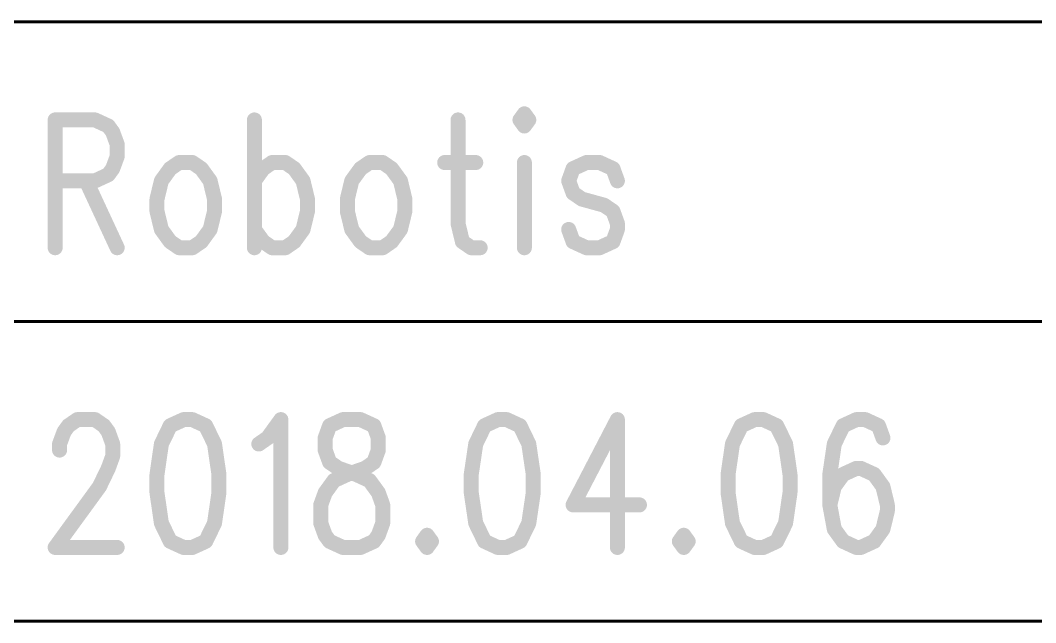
# Model space of a CAD drawing. Extents: x 100 to 128.6, y 94 to 134.1.
# Drawn here: x 103.384 to 106.772, y 93.995 to 96.005 of the extents above; entities that cross this region are included whole.
import ezdxf

# ---------------------------------------------------------------- set-up
doc = ezdxf.new("R2010")
doc.units = 0
doc.layers.get('0').update_dxf_attribs({"linetype": 'CONTINUOUS'})
doc.layers.add('MASK-TOP_PHO', color=10, linetype='CONTINUOUS')
doc.layers.add('SILK-TOP_PHO', color=9, linetype='CONTINUOUS')

# ---------------------------------------------------------------- blocks, each defined once
blk = doc.blocks.new('ROUND_117')
at = {"const_width": 0.02502}
blk.add_lwpolyline([(-0.01251, 0, 1), (0.01251, 0, 1)], format="xyb", close=True, dxfattribs=at)

msp = doc.modelspace()

# ---------------------------------------------------------------- linework, layer by layer
at = {"layer": 'MASK-TOP_PHO'}
for points, const_width in [([(115.750086, 96.000062), (100.000054, 96.000062)], 0.009906), ([(103.49992, 95.672656), (103.49992, 95.24619)], 0.050038), ([(103.49992, 95.672656), (103.633016, 95.672656)], 0.050038), ([(103.633016, 95.672656), (103.677212, 95.652336)], 0.050038), ([(104.164892, 95.672656), (104.164892, 95.24619)], 0.050038), ([(104.844342, 95.672656), (104.844342, 95.32747)], 0.050038), ([(105.06583, 95.692976), (105.051098, 95.672656)], 0.050038), ([(105.051098, 95.672656), (105.06583, 95.652336)], 0.050038), ([(105.080562, 95.672656), (105.06583, 95.692976)], 0.050038), ([(105.06583, 95.652336), (105.080562, 95.672656)], 0.050038), ([(103.677212, 95.652336), (103.691944, 95.632016)], 0.050038), ([(103.691944, 95.632016), (103.70693, 95.591376)], 0.050038), ([(103.70693, 95.591376), (103.70693, 95.550736)], 0.050038), ([(103.70693, 95.550736), (103.691944, 95.510096)], 0.050038), ([(103.691944, 95.510096), (103.677212, 95.489776)], 0.050038), ([(103.883968, 95.510096), (103.854504, 95.469456)], 0.050038), ([(103.913686, 95.530416), (103.883968, 95.510096)], 0.050038), ([(103.957882, 95.530416), (103.913686, 95.530416)], 0.050038), ([(103.9876, 95.510096), (103.957882, 95.530416)], 0.050038), ([(104.017064, 95.469456), (103.9876, 95.510096)], 0.050038), ([(104.164892, 95.469456), (104.194356, 95.510096)], 0.050038), ([(104.194356, 95.510096), (104.22382, 95.530416)], 0.050038), ([(104.22382, 95.530416), (104.26827, 95.530416)], 0.050038), ([(104.26827, 95.530416), (104.297734, 95.510096)], 0.050038), ([(104.297734, 95.510096), (104.327198, 95.469456)], 0.050038), ([(104.519222, 95.510096), (104.489758, 95.469456)], 0.050038), ([(104.54894, 95.530416), (104.519222, 95.510096)], 0.050038), ([(104.593136, 95.530416), (104.54894, 95.530416)], 0.050038), ([(104.6226, 95.510096), (104.593136, 95.530416)], 0.050038), ([(104.652318, 95.469456), (104.6226, 95.510096)], 0.050038), ([(104.799892, 95.530416), (104.903524, 95.530416)], 0.050038), ([(105.06583, 95.530416), (105.06583, 95.24619)], 0.050038), ([(105.22839, 95.510096), (105.213658, 95.469456)], 0.050038), ([(105.27284, 95.530416), (105.22839, 95.510096)], 0.050038), ([(105.317036, 95.530416), (105.27284, 95.530416)], 0.050038), ([(105.361486, 95.510096), (105.317036, 95.530416)], 0.050038), ([(105.376218, 95.469456), (105.361486, 95.510096)], 0.050038), ([(103.633016, 95.469456), (103.49992, 95.469456)], 0.050038), ([(103.603298, 95.469456), (103.70693, 95.24619)], 0.050038), ([(103.677212, 95.489776), (103.633016, 95.469456)], 0.050038), ([(103.854504, 95.469456), (103.839772, 95.408496)], 0.050038), ([(104.031796, 95.408496), (104.017064, 95.469456)], 0.050038), ([(104.327198, 95.469456), (104.34193, 95.408496)], 0.050038), ([(104.489758, 95.469456), (104.475026, 95.408496)], 0.050038), ([(104.66705, 95.408496), (104.652318, 95.469456)], 0.050038), ([(105.213658, 95.469456), (105.22839, 95.428816)], 0.050038), ([(103.839772, 95.408496), (103.839772, 95.367856)], 0.050038), ([(104.031796, 95.367856), (104.031796, 95.408496)], 0.050038), ([(104.34193, 95.408496), (104.34193, 95.367856)], 0.050038), ([(104.475026, 95.408496), (104.475026, 95.367856)], 0.050038), ([(104.66705, 95.367856), (104.66705, 95.408496)], 0.050038), ([(105.22839, 95.428816), (105.257854, 95.408496)], 0.050038), ([(105.257854, 95.408496), (105.331768, 95.388176)], 0.050038), ([(103.839772, 95.367856), (103.854504, 95.30715)], 0.050038), ([(104.017064, 95.30715), (104.031796, 95.367856)], 0.050038), ([(104.34193, 95.367856), (104.327198, 95.30715)], 0.050038), ([(104.475026, 95.367856), (104.489758, 95.30715)], 0.050038), ([(104.652318, 95.30715), (104.66705, 95.367856)], 0.050038), ([(105.331768, 95.388176), (105.361486, 95.367856)], 0.050038), ([(105.361486, 95.367856), (105.376218, 95.32747)], 0.050038), ([(103.854504, 95.30715), (103.883968, 95.26651)], 0.050038), ([(103.9876, 95.26651), (104.017064, 95.30715)], 0.050038), ([(104.194356, 95.26651), (104.164892, 95.30715)], 0.050038), ([(104.327198, 95.30715), (104.297734, 95.26651)], 0.050038), ([(104.489758, 95.30715), (104.519222, 95.26651)], 0.050038), ([(104.6226, 95.26651), (104.652318, 95.30715)], 0.050038), ([(104.844342, 95.32747), (104.859074, 95.26651)], 0.050038), ([(105.22839, 95.26651), (105.213658, 95.30715)], 0.050038), ([(105.376218, 95.30715), (105.361486, 95.26651)], 0.050038), ([(105.376218, 95.32747), (105.376218, 95.30715)], 0.050038), ([(103.883968, 95.26651), (103.913686, 95.24619)], 0.050038), ([(103.957882, 95.24619), (103.9876, 95.26651)], 0.050038), ([(104.22382, 95.24619), (104.194356, 95.26651)], 0.050038), ([(104.297734, 95.26651), (104.26827, 95.24619)], 0.050038), ([(104.519222, 95.26651), (104.54894, 95.24619)], 0.050038), ([(104.593136, 95.24619), (104.6226, 95.26651)], 0.050038), ([(104.859074, 95.26651), (104.888538, 95.24619)], 0.050038), ([(105.27284, 95.24619), (105.22839, 95.26651)], 0.050038), ([(105.361486, 95.26651), (105.317036, 95.24619)], 0.050038), ([(103.913686, 95.24619), (103.957882, 95.24619)], 0.050038), ([(104.26827, 95.24619), (104.22382, 95.24619)], 0.050038), ([(104.54894, 95.24619), (104.593136, 95.24619)], 0.050038), ([(104.888538, 95.24619), (104.918256, 95.24619)], 0.050038), ([(105.317036, 95.24619), (105.27284, 95.24619)], 0.050038), ([(115.750086, 95.000064), (100.000054, 95.000064)], 0.009906), ([(103.529638, 94.632018), (103.54437, 94.652338)], 0.050038), ([(103.54437, 94.652338), (103.573834, 94.672658)], 0.050038), ([(103.573834, 94.672658), (103.633016, 94.672658)], 0.050038), ([(103.633016, 94.672658), (103.66248, 94.652338)], 0.050038), ([(103.66248, 94.652338), (103.677212, 94.632018)], 0.050038), ([(103.883968, 94.652338), (103.854504, 94.591378)], 0.050038), ([(103.928418, 94.672658), (103.883968, 94.652338)], 0.050038), ([(103.957882, 94.672658), (103.928418, 94.672658)], 0.050038), ([(104.002332, 94.652338), (103.957882, 94.672658)], 0.050038), ([(104.031796, 94.591378), (104.002332, 94.652338)], 0.050038), ([(104.209088, 94.611698), (104.253284, 94.672658)], 0.050038), ([(104.253284, 94.672658), (104.253284, 94.246192)], 0.050038), ([(104.415844, 94.652338), (104.401112, 94.611698)], 0.050038), ([(104.460294, 94.672658), (104.415844, 94.652338)], 0.050038), ([(104.519222, 94.672658), (104.460294, 94.672658)], 0.050038), ([(104.563672, 94.652338), (104.519222, 94.672658)], 0.050038), ([(104.578404, 94.611698), (104.563672, 94.652338)], 0.050038), ([(104.932988, 94.652338), (104.903524, 94.591378)], 0.050038), ([(104.977184, 94.672658), (104.932988, 94.652338)], 0.050038), ([(105.006902, 94.672658), (104.977184, 94.672658)], 0.050038), ([(105.051098, 94.652338), (105.006902, 94.672658)], 0.050038), ([(105.080562, 94.591378), (105.051098, 94.652338)], 0.050038), ([(105.376218, 94.672658), (105.22839, 94.388178)], 0.050038), ([(105.376218, 94.672658), (105.376218, 94.246192)], 0.050038), ([(105.78973, 94.652338), (105.760266, 94.591378)], 0.050038), ([(105.83418, 94.672658), (105.78973, 94.652338)], 0.050038), ([(105.863644, 94.672658), (105.83418, 94.672658)], 0.050038), ([(105.90784, 94.652338), (105.863644, 94.672658)], 0.050038), ([(105.937558, 94.591378), (105.90784, 94.652338)], 0.050038), ([(106.129582, 94.652338), (106.100118, 94.591378)], 0.050038), ([(106.173778, 94.672658), (106.129582, 94.652338)], 0.050038), ([(106.203496, 94.672658), (106.173778, 94.672658)], 0.050038), ([(106.247692, 94.652338), (106.203496, 94.672658)], 0.050038), ([(106.262424, 94.611698), (106.247692, 94.652338)], 0.050038), ([(103.514652, 94.591378), (103.529638, 94.632018)], 0.050038), ([(103.677212, 94.632018), (103.691944, 94.591378)], 0.050038), ([(103.514652, 94.571058), (103.514652, 94.591378)], 0.050038), ([(103.691944, 94.591378), (103.691944, 94.550738)], 0.050038), ([(103.854504, 94.591378), (103.839772, 94.489778)], 0.050038), ([(104.046528, 94.489778), (104.031796, 94.591378)], 0.050038), ([(104.179624, 94.591378), (104.209088, 94.611698)], 0.050038), ([(104.401112, 94.611698), (104.401112, 94.571058)], 0.050038), ([(104.578404, 94.571058), (104.578404, 94.611698)], 0.050038), ([(104.903524, 94.591378), (104.888538, 94.489778)], 0.050038), ([(105.095548, 94.489778), (105.080562, 94.591378)], 0.050038), ([(105.760266, 94.591378), (105.745534, 94.489778)], 0.050038), ([(105.95229, 94.489778), (105.937558, 94.591378)], 0.050038), ([(106.100118, 94.591378), (106.085132, 94.489778)], 0.050038), ([(103.691944, 94.550738), (103.677212, 94.510098)], 0.050038), ([(104.401112, 94.571058), (104.415844, 94.530418)], 0.050038), ([(104.563672, 94.530418), (104.578404, 94.571058)], 0.050038), ([(104.415844, 94.530418), (104.445562, 94.510098)], 0.050038), ([(104.534208, 94.510098), (104.563672, 94.530418)], 0.050038), ([(103.677212, 94.510098), (103.647748, 94.449138)], 0.050038), ([(103.839772, 94.489778), (103.839772, 94.428818)], 0.050038), ([(104.046528, 94.428818), (104.046528, 94.489778)], 0.050038), ([(104.430576, 94.469458), (104.475026, 94.489778)], 0.050038), ([(104.445562, 94.510098), (104.50449, 94.489778)], 0.050038), ([(104.475026, 94.489778), (104.534208, 94.510098)], 0.050038), ([(104.50449, 94.489778), (104.54894, 94.469458)], 0.050038), ([(104.888538, 94.489778), (104.888538, 94.428818)], 0.050038), ([(105.095548, 94.428818), (105.095548, 94.489778)], 0.050038), ([(105.745534, 94.489778), (105.745534, 94.428818)], 0.050038), ([(105.95229, 94.428818), (105.95229, 94.489778)], 0.050038), ([(106.085132, 94.489778), (106.085132, 94.388178)], 0.050038), ([(106.129582, 94.489778), (106.100118, 94.449138)], 0.050038), ([(106.173778, 94.510098), (106.129582, 94.489778)], 0.050038), ([(106.18851, 94.510098), (106.173778, 94.510098)], 0.050038), ([(106.23296, 94.489778), (106.18851, 94.510098)], 0.050038), ([(106.262424, 94.449138), (106.23296, 94.489778)], 0.050038), ([(103.647748, 94.449138), (103.49992, 94.246192)], 0.050038), ([(104.401112, 94.428818), (104.430576, 94.469458)], 0.050038), ([(104.54894, 94.469458), (104.578404, 94.428818)], 0.050038), ([(106.100118, 94.449138), (106.085132, 94.388178)], 0.050038), ([(106.277156, 94.388178), (106.262424, 94.449138)], 0.050038), ([(103.839772, 94.428818), (103.854504, 94.327218)], 0.050038), ([(104.031796, 94.327218), (104.046528, 94.428818)], 0.050038), ([(104.38638, 94.388178), (104.401112, 94.428818)], 0.050038), ([(104.578404, 94.428818), (104.593136, 94.388178)], 0.050038), ([(104.888538, 94.428818), (104.903524, 94.327218)], 0.050038), ([(105.080562, 94.327218), (105.095548, 94.428818)], 0.050038), ([(105.745534, 94.428818), (105.760266, 94.327218)], 0.050038), ([(105.937558, 94.327218), (105.95229, 94.428818)], 0.050038), ([(104.38638, 94.327218), (104.38638, 94.388178)], 0.050038), ([(104.593136, 94.388178), (104.593136, 94.327218)], 0.050038), ([(105.22839, 94.388178), (105.449878, 94.388178)], 0.050038), ([(106.085132, 94.388178), (106.100118, 94.307152)], 0.050038), ([(106.277156, 94.367858), (106.277156, 94.388178)], 0.050038), ([(106.262424, 94.307152), (106.277156, 94.367858)], 0.050038), ([(103.854504, 94.327218), (103.883968, 94.266512)], 0.050038), ([(104.002332, 94.266512), (104.031796, 94.327218)], 0.050038), ([(104.401112, 94.286832), (104.38638, 94.327218)], 0.050038), ([(104.593136, 94.327218), (104.578404, 94.286832)], 0.050038), ([(104.903524, 94.327218), (104.932988, 94.266512)], 0.050038), ([(105.051098, 94.266512), (105.080562, 94.327218)], 0.050038), ([(105.760266, 94.327218), (105.78973, 94.266512)], 0.050038), ([(105.90784, 94.266512), (105.937558, 94.327218)], 0.050038), ([(104.415844, 94.266512), (104.401112, 94.286832)], 0.050038), ([(104.578404, 94.286832), (104.563672, 94.266512)], 0.050038), ([(104.740964, 94.286832), (104.726232, 94.266512)], 0.050038), ([(104.755696, 94.266512), (104.740964, 94.286832)], 0.050038), ([(105.597706, 94.286832), (105.582974, 94.266512)], 0.050038), ([(105.612438, 94.266512), (105.597706, 94.286832)], 0.050038), ([(106.100118, 94.307152), (106.129582, 94.266512)], 0.050038), ([(106.23296, 94.266512), (106.262424, 94.307152)], 0.050038), ([(103.49992, 94.246192), (103.70693, 94.246192)], 0.050038), ([(103.883968, 94.266512), (103.928418, 94.246192)], 0.050038), ([(103.928418, 94.246192), (103.957882, 94.246192)], 0.050038), ([(103.957882, 94.246192), (104.002332, 94.266512)], 0.050038), ([(104.460294, 94.246192), (104.415844, 94.266512)], 0.050038), ([(104.519222, 94.246192), (104.460294, 94.246192)], 0.050038), ([(104.563672, 94.266512), (104.519222, 94.246192)], 0.050038), ([(104.726232, 94.266512), (104.740964, 94.246192)], 0.050038), ([(104.740964, 94.246192), (104.755696, 94.266512)], 0.050038), ([(104.932988, 94.266512), (104.977184, 94.246192)], 0.050038), ([(104.977184, 94.246192), (105.006902, 94.246192)], 0.050038), ([(105.006902, 94.246192), (105.051098, 94.266512)], 0.050038), ([(105.582974, 94.266512), (105.597706, 94.246192)], 0.050038), ([(105.597706, 94.246192), (105.612438, 94.266512)], 0.050038), ([(105.78973, 94.266512), (105.83418, 94.246192)], 0.050038), ([(105.83418, 94.246192), (105.863644, 94.246192)], 0.050038), ([(105.863644, 94.246192), (105.90784, 94.266512)], 0.050038), ([(106.129582, 94.266512), (106.173778, 94.246192)], 0.050038), ([(106.173778, 94.246192), (106.18851, 94.246192)], 0.050038), ([(106.18851, 94.246192), (106.23296, 94.266512)], 0.050038), ([(100.24999, 94.000066), (121.249948, 94.000066)], 0.009906)]:
    msp.add_lwpolyline(points, dxfattribs=dict(at, const_width=const_width))
at = {"layer": 'SILK-TOP_PHO'}
for points, const_width in [([(115.750086, 96.000062), (100.000054, 96.000062)], 0.009906), ([(103.49992, 95.672656), (103.49992, 95.24619)], 0.050038), ([(103.49992, 95.672656), (103.633016, 95.672656)], 0.050038), ([(103.633016, 95.672656), (103.677212, 95.652336)], 0.050038), ([(104.164892, 95.672656), (104.164892, 95.24619)], 0.050038), ([(104.844342, 95.672656), (104.844342, 95.32747)], 0.050038), ([(105.06583, 95.692976), (105.051098, 95.672656)], 0.050038), ([(105.051098, 95.672656), (105.06583, 95.652336)], 0.050038), ([(105.080562, 95.672656), (105.06583, 95.692976)], 0.050038), ([(105.06583, 95.652336), (105.080562, 95.672656)], 0.050038), ([(103.677212, 95.652336), (103.691944, 95.632016)], 0.050038), ([(103.691944, 95.632016), (103.70693, 95.591376)], 0.050038), ([(103.70693, 95.591376), (103.70693, 95.550736)], 0.050038), ([(103.70693, 95.550736), (103.691944, 95.510096)], 0.050038), ([(103.691944, 95.510096), (103.677212, 95.489776)], 0.050038), ([(103.883968, 95.510096), (103.854504, 95.469456)], 0.050038), ([(103.913686, 95.530416), (103.883968, 95.510096)], 0.050038), ([(103.957882, 95.530416), (103.913686, 95.530416)], 0.050038), ([(103.9876, 95.510096), (103.957882, 95.530416)], 0.050038), ([(104.017064, 95.469456), (103.9876, 95.510096)], 0.050038), ([(104.164892, 95.469456), (104.194356, 95.510096)], 0.050038), ([(104.194356, 95.510096), (104.22382, 95.530416)], 0.050038), ([(104.22382, 95.530416), (104.26827, 95.530416)], 0.050038), ([(104.26827, 95.530416), (104.297734, 95.510096)], 0.050038), ([(104.297734, 95.510096), (104.327198, 95.469456)], 0.050038), ([(104.519222, 95.510096), (104.489758, 95.469456)], 0.050038), ([(104.54894, 95.530416), (104.519222, 95.510096)], 0.050038), ([(104.593136, 95.530416), (104.54894, 95.530416)], 0.050038), ([(104.6226, 95.510096), (104.593136, 95.530416)], 0.050038), ([(104.652318, 95.469456), (104.6226, 95.510096)], 0.050038), ([(104.799892, 95.530416), (104.903524, 95.530416)], 0.050038), ([(105.06583, 95.530416), (105.06583, 95.24619)], 0.050038), ([(105.22839, 95.510096), (105.213658, 95.469456)], 0.050038), ([(105.27284, 95.530416), (105.22839, 95.510096)], 0.050038), ([(105.317036, 95.530416), (105.27284, 95.530416)], 0.050038), ([(105.361486, 95.510096), (105.317036, 95.530416)], 0.050038), ([(105.376218, 95.469456), (105.361486, 95.510096)], 0.050038), ([(103.633016, 95.469456), (103.49992, 95.469456)], 0.050038), ([(103.603298, 95.469456), (103.70693, 95.24619)], 0.050038), ([(103.677212, 95.489776), (103.633016, 95.469456)], 0.050038), ([(103.854504, 95.469456), (103.839772, 95.408496)], 0.050038), ([(104.031796, 95.408496), (104.017064, 95.469456)], 0.050038), ([(104.327198, 95.469456), (104.34193, 95.408496)], 0.050038), ([(104.489758, 95.469456), (104.475026, 95.408496)], 0.050038), ([(104.66705, 95.408496), (104.652318, 95.469456)], 0.050038), ([(105.213658, 95.469456), (105.22839, 95.428816)], 0.050038), ([(103.839772, 95.408496), (103.839772, 95.367856)], 0.050038), ([(104.031796, 95.367856), (104.031796, 95.408496)], 0.050038), ([(104.34193, 95.408496), (104.34193, 95.367856)], 0.050038), ([(104.475026, 95.408496), (104.475026, 95.367856)], 0.050038), ([(104.66705, 95.367856), (104.66705, 95.408496)], 0.050038), ([(105.22839, 95.428816), (105.257854, 95.408496)], 0.050038), ([(105.257854, 95.408496), (105.331768, 95.388176)], 0.050038), ([(103.839772, 95.367856), (103.854504, 95.30715)], 0.050038), ([(104.017064, 95.30715), (104.031796, 95.367856)], 0.050038), ([(104.34193, 95.367856), (104.327198, 95.30715)], 0.050038), ([(104.475026, 95.367856), (104.489758, 95.30715)], 0.050038), ([(104.652318, 95.30715), (104.66705, 95.367856)], 0.050038), ([(105.331768, 95.388176), (105.361486, 95.367856)], 0.050038), ([(105.361486, 95.367856), (105.376218, 95.32747)], 0.050038), ([(103.854504, 95.30715), (103.883968, 95.26651)], 0.050038), ([(103.9876, 95.26651), (104.017064, 95.30715)], 0.050038), ([(104.194356, 95.26651), (104.164892, 95.30715)], 0.050038), ([(104.327198, 95.30715), (104.297734, 95.26651)], 0.050038), ([(104.489758, 95.30715), (104.519222, 95.26651)], 0.050038), ([(104.6226, 95.26651), (104.652318, 95.30715)], 0.050038), ([(104.844342, 95.32747), (104.859074, 95.26651)], 0.050038), ([(105.22839, 95.26651), (105.213658, 95.30715)], 0.050038), ([(105.376218, 95.30715), (105.361486, 95.26651)], 0.050038), ([(105.376218, 95.32747), (105.376218, 95.30715)], 0.050038), ([(103.883968, 95.26651), (103.913686, 95.24619)], 0.050038), ([(103.957882, 95.24619), (103.9876, 95.26651)], 0.050038), ([(104.22382, 95.24619), (104.194356, 95.26651)], 0.050038), ([(104.297734, 95.26651), (104.26827, 95.24619)], 0.050038), ([(104.519222, 95.26651), (104.54894, 95.24619)], 0.050038), ([(104.593136, 95.24619), (104.6226, 95.26651)], 0.050038), ([(104.859074, 95.26651), (104.888538, 95.24619)], 0.050038), ([(105.27284, 95.24619), (105.22839, 95.26651)], 0.050038), ([(105.361486, 95.26651), (105.317036, 95.24619)], 0.050038), ([(103.913686, 95.24619), (103.957882, 95.24619)], 0.050038), ([(104.26827, 95.24619), (104.22382, 95.24619)], 0.050038), ([(104.54894, 95.24619), (104.593136, 95.24619)], 0.050038), ([(104.888538, 95.24619), (104.918256, 95.24619)], 0.050038), ([(105.317036, 95.24619), (105.27284, 95.24619)], 0.050038), ([(115.750086, 95.000064), (100.000054, 95.000064)], 0.009906), ([(103.529638, 94.632018), (103.54437, 94.652338)], 0.050038), ([(103.54437, 94.652338), (103.573834, 94.672658)], 0.050038), ([(103.573834, 94.672658), (103.633016, 94.672658)], 0.050038), ([(103.633016, 94.672658), (103.66248, 94.652338)], 0.050038), ([(103.66248, 94.652338), (103.677212, 94.632018)], 0.050038), ([(103.883968, 94.652338), (103.854504, 94.591378)], 0.050038), ([(103.928418, 94.672658), (103.883968, 94.652338)], 0.050038), ([(103.957882, 94.672658), (103.928418, 94.672658)], 0.050038), ([(104.002332, 94.652338), (103.957882, 94.672658)], 0.050038), ([(104.031796, 94.591378), (104.002332, 94.652338)], 0.050038), ([(104.209088, 94.611698), (104.253284, 94.672658)], 0.050038), ([(104.253284, 94.672658), (104.253284, 94.246192)], 0.050038), ([(104.415844, 94.652338), (104.401112, 94.611698)], 0.050038), ([(104.460294, 94.672658), (104.415844, 94.652338)], 0.050038), ([(104.519222, 94.672658), (104.460294, 94.672658)], 0.050038), ([(104.563672, 94.652338), (104.519222, 94.672658)], 0.050038), ([(104.578404, 94.611698), (104.563672, 94.652338)], 0.050038), ([(104.932988, 94.652338), (104.903524, 94.591378)], 0.050038), ([(104.977184, 94.672658), (104.932988, 94.652338)], 0.050038), ([(105.006902, 94.672658), (104.977184, 94.672658)], 0.050038), ([(105.051098, 94.652338), (105.006902, 94.672658)], 0.050038), ([(105.080562, 94.591378), (105.051098, 94.652338)], 0.050038), ([(105.376218, 94.672658), (105.22839, 94.388178)], 0.050038), ([(105.376218, 94.672658), (105.376218, 94.246192)], 0.050038), ([(105.78973, 94.652338), (105.760266, 94.591378)], 0.050038), ([(105.83418, 94.672658), (105.78973, 94.652338)], 0.050038), ([(105.863644, 94.672658), (105.83418, 94.672658)], 0.050038), ([(105.90784, 94.652338), (105.863644, 94.672658)], 0.050038), ([(105.937558, 94.591378), (105.90784, 94.652338)], 0.050038), ([(106.129582, 94.652338), (106.100118, 94.591378)], 0.050038), ([(106.173778, 94.672658), (106.129582, 94.652338)], 0.050038), ([(106.203496, 94.672658), (106.173778, 94.672658)], 0.050038), ([(106.247692, 94.652338), (106.203496, 94.672658)], 0.050038), ([(106.262424, 94.611698), (106.247692, 94.652338)], 0.050038), ([(103.514652, 94.591378), (103.529638, 94.632018)], 0.050038), ([(103.677212, 94.632018), (103.691944, 94.591378)], 0.050038), ([(103.514652, 94.571058), (103.514652, 94.591378)], 0.050038), ([(103.691944, 94.591378), (103.691944, 94.550738)], 0.050038), ([(103.854504, 94.591378), (103.839772, 94.489778)], 0.050038), ([(104.046528, 94.489778), (104.031796, 94.591378)], 0.050038), ([(104.179624, 94.591378), (104.209088, 94.611698)], 0.050038), ([(104.401112, 94.611698), (104.401112, 94.571058)], 0.050038), ([(104.578404, 94.571058), (104.578404, 94.611698)], 0.050038), ([(104.903524, 94.591378), (104.888538, 94.489778)], 0.050038), ([(105.095548, 94.489778), (105.080562, 94.591378)], 0.050038), ([(105.760266, 94.591378), (105.745534, 94.489778)], 0.050038), ([(105.95229, 94.489778), (105.937558, 94.591378)], 0.050038), ([(106.100118, 94.591378), (106.085132, 94.489778)], 0.050038), ([(103.691944, 94.550738), (103.677212, 94.510098)], 0.050038), ([(104.401112, 94.571058), (104.415844, 94.530418)], 0.050038), ([(104.563672, 94.530418), (104.578404, 94.571058)], 0.050038), ([(104.415844, 94.530418), (104.445562, 94.510098)], 0.050038), ([(104.534208, 94.510098), (104.563672, 94.530418)], 0.050038), ([(103.677212, 94.510098), (103.647748, 94.449138)], 0.050038), ([(103.839772, 94.489778), (103.839772, 94.428818)], 0.050038), ([(104.046528, 94.428818), (104.046528, 94.489778)], 0.050038), ([(104.430576, 94.469458), (104.475026, 94.489778)], 0.050038), ([(104.445562, 94.510098), (104.50449, 94.489778)], 0.050038), ([(104.475026, 94.489778), (104.534208, 94.510098)], 0.050038), ([(104.50449, 94.489778), (104.54894, 94.469458)], 0.050038), ([(104.888538, 94.489778), (104.888538, 94.428818)], 0.050038), ([(105.095548, 94.428818), (105.095548, 94.489778)], 0.050038), ([(105.745534, 94.489778), (105.745534, 94.428818)], 0.050038), ([(105.95229, 94.428818), (105.95229, 94.489778)], 0.050038), ([(106.085132, 94.489778), (106.085132, 94.388178)], 0.050038), ([(106.129582, 94.489778), (106.100118, 94.449138)], 0.050038), ([(106.173778, 94.510098), (106.129582, 94.489778)], 0.050038), ([(106.18851, 94.510098), (106.173778, 94.510098)], 0.050038), ([(106.23296, 94.489778), (106.18851, 94.510098)], 0.050038), ([(106.262424, 94.449138), (106.23296, 94.489778)], 0.050038), ([(103.647748, 94.449138), (103.49992, 94.246192)], 0.050038), ([(104.401112, 94.428818), (104.430576, 94.469458)], 0.050038), ([(104.54894, 94.469458), (104.578404, 94.428818)], 0.050038), ([(106.100118, 94.449138), (106.085132, 94.388178)], 0.050038), ([(106.277156, 94.388178), (106.262424, 94.449138)], 0.050038), ([(103.839772, 94.428818), (103.854504, 94.327218)], 0.050038), ([(104.031796, 94.327218), (104.046528, 94.428818)], 0.050038), ([(104.38638, 94.388178), (104.401112, 94.428818)], 0.050038), ([(104.578404, 94.428818), (104.593136, 94.388178)], 0.050038), ([(104.888538, 94.428818), (104.903524, 94.327218)], 0.050038), ([(105.080562, 94.327218), (105.095548, 94.428818)], 0.050038), ([(105.745534, 94.428818), (105.760266, 94.327218)], 0.050038), ([(105.937558, 94.327218), (105.95229, 94.428818)], 0.050038), ([(104.38638, 94.327218), (104.38638, 94.388178)], 0.050038), ([(104.593136, 94.388178), (104.593136, 94.327218)], 0.050038), ([(105.22839, 94.388178), (105.449878, 94.388178)], 0.050038), ([(106.085132, 94.388178), (106.100118, 94.307152)], 0.050038), ([(106.277156, 94.367858), (106.277156, 94.388178)], 0.050038), ([(106.262424, 94.307152), (106.277156, 94.367858)], 0.050038), ([(103.854504, 94.327218), (103.883968, 94.266512)], 0.050038), ([(104.002332, 94.266512), (104.031796, 94.327218)], 0.050038), ([(104.401112, 94.286832), (104.38638, 94.327218)], 0.050038), ([(104.593136, 94.327218), (104.578404, 94.286832)], 0.050038), ([(104.903524, 94.327218), (104.932988, 94.266512)], 0.050038), ([(105.051098, 94.266512), (105.080562, 94.327218)], 0.050038), ([(105.760266, 94.327218), (105.78973, 94.266512)], 0.050038), ([(105.90784, 94.266512), (105.937558, 94.327218)], 0.050038), ([(104.415844, 94.266512), (104.401112, 94.286832)], 0.050038), ([(104.578404, 94.286832), (104.563672, 94.266512)], 0.050038), ([(104.740964, 94.286832), (104.726232, 94.266512)], 0.050038), ([(104.755696, 94.266512), (104.740964, 94.286832)], 0.050038), ([(105.597706, 94.286832), (105.582974, 94.266512)], 0.050038), ([(105.612438, 94.266512), (105.597706, 94.286832)], 0.050038), ([(106.100118, 94.307152), (106.129582, 94.266512)], 0.050038), ([(106.23296, 94.266512), (106.262424, 94.307152)], 0.050038), ([(103.49992, 94.246192), (103.70693, 94.246192)], 0.050038), ([(103.883968, 94.266512), (103.928418, 94.246192)], 0.050038), ([(103.928418, 94.246192), (103.957882, 94.246192)], 0.050038), ([(103.957882, 94.246192), (104.002332, 94.266512)], 0.050038), ([(104.460294, 94.246192), (104.415844, 94.266512)], 0.050038), ([(104.519222, 94.246192), (104.460294, 94.246192)], 0.050038), ([(104.563672, 94.266512), (104.519222, 94.246192)], 0.050038), ([(104.726232, 94.266512), (104.740964, 94.246192)], 0.050038), ([(104.740964, 94.246192), (104.755696, 94.266512)], 0.050038), ([(104.932988, 94.266512), (104.977184, 94.246192)], 0.050038), ([(104.977184, 94.246192), (105.006902, 94.246192)], 0.050038), ([(105.006902, 94.246192), (105.051098, 94.266512)], 0.050038), ([(105.582974, 94.266512), (105.597706, 94.246192)], 0.050038), ([(105.597706, 94.246192), (105.612438, 94.266512)], 0.050038), ([(105.78973, 94.266512), (105.83418, 94.246192)], 0.050038), ([(105.83418, 94.246192), (105.863644, 94.246192)], 0.050038), ([(105.863644, 94.246192), (105.90784, 94.266512)], 0.050038), ([(106.129582, 94.266512), (106.173778, 94.246192)], 0.050038), ([(106.173778, 94.246192), (106.18851, 94.246192)], 0.050038), ([(106.18851, 94.246192), (106.23296, 94.266512)], 0.050038), ([(100.24999, 94.000066), (121.249948, 94.000066)], 0.009906)]:
    msp.add_lwpolyline(points, dxfattribs=dict(at, const_width=const_width))

# ---------------------------------------------------------------- block references
at = {"layer": 'MASK-TOP_PHO'}
for p in [(103.49992, 95.672656), (103.49992, 95.672656), (103.633016, 95.672656), (104.164892, 95.672656), (104.844342, 95.672656), (105.051098, 95.672656), (105.051098, 95.672656), (105.06583, 95.692976), (105.080562, 95.672656), (103.677212, 95.652336), (105.06583, 95.652336), (103.691944, 95.632016), (103.70693, 95.591376), (103.70693, 95.550736), (103.691944, 95.510096), (103.883968, 95.510096), (103.913686, 95.530416), (103.913686, 95.530416), (103.957882, 95.530416), (103.9876, 95.510096), (104.194356, 95.510096), (104.22382, 95.530416), (104.26827, 95.530416), (104.297734, 95.510096), (104.519222, 95.510096), (104.54894, 95.530416), (104.54894, 95.530416), (104.593136, 95.530416), (104.6226, 95.510096), (104.6226, 95.510096), (104.799892, 95.530416), (104.903524, 95.530416), (105.06583, 95.530416), (105.22839, 95.510096), (105.27284, 95.530416), (105.317036, 95.530416), (105.361486, 95.510096), (103.49992, 95.469456), (103.603298, 95.469456), (103.633016, 95.469456), (103.677212, 95.489776), (103.854504, 95.469456), (104.017064, 95.469456), (104.164892, 95.469456), (104.327198, 95.469456), (104.489758, 95.469456), (104.652318, 95.469456), (105.213658, 95.469456), (105.376218, 95.469456), (103.839772, 95.408496), (104.031796, 95.408496), (104.34193, 95.408496), (104.475026, 95.408496), (104.66705, 95.408496), (105.22839, 95.428816), (105.257854, 95.408496), (103.839772, 95.367856), (104.031796, 95.367856), (104.34193, 95.367856), (104.475026, 95.367856), (104.66705, 95.367856), (105.331768, 95.388176), (105.361486, 95.367856), (103.854504, 95.30715), (104.017064, 95.30715), (104.164892, 95.30715), (104.327198, 95.30715), (104.489758, 95.30715), (104.652318, 95.30715), (104.844342, 95.32747), (105.213658, 95.30715), (105.376218, 95.32747), (105.376218, 95.30715), (103.883968, 95.26651), (103.9876, 95.26651), (104.194356, 95.26651), (104.297734, 95.26651), (104.519222, 95.26651), (104.6226, 95.26651), (104.6226, 95.26651), (104.859074, 95.26651), (105.22839, 95.26651), (105.361486, 95.26651), (103.49992, 95.24619), (103.70693, 95.24619), (103.913686, 95.24619), (103.957882, 95.24619), (104.164892, 95.24619), (104.22382, 95.24619), (104.26827, 95.24619), (104.54894, 95.24619), (104.593136, 95.24619), (104.888538, 95.24619), (104.918256, 95.24619), (105.06583, 95.24619), (105.27284, 95.24619), (105.317036, 95.24619), (103.54437, 94.652338), (103.573834, 94.672658), (103.633016, 94.672658), (103.66248, 94.652338), (103.883968, 94.652338), (103.928418, 94.672658), (103.928418, 94.672658), (103.957882, 94.672658), (104.002332, 94.652338), (104.253284, 94.672658), (104.415844, 94.652338), (104.460294, 94.672658), (104.460294, 94.672658), (104.519222, 94.672658), (104.563672, 94.652338), (104.932988, 94.652338), (104.977184, 94.672658), (104.977184, 94.672658), (105.006902, 94.672658), (105.051098, 94.652338), (105.376218, 94.672658), (105.376218, 94.672658), (105.78973, 94.652338), (105.83418, 94.672658), (105.83418, 94.672658), (105.863644, 94.672658), (105.90784, 94.652338), (106.129582, 94.652338), (106.173778, 94.672658), (106.203496, 94.672658), (106.247692, 94.652338), (103.529638, 94.632018), (103.677212, 94.632018), (103.514652, 94.591378), (103.691944, 94.591378), (103.854504, 94.591378), (104.031796, 94.591378), (104.179624, 94.591378), (104.209088, 94.611698), (104.401112, 94.611698), (104.578404, 94.611698), (104.903524, 94.591378), (105.080562, 94.591378), (105.760266, 94.591378), (105.937558, 94.591378), (106.100118, 94.591378), (106.262424, 94.611698), (103.514652, 94.571058), (103.691944, 94.550738), (104.401112, 94.571058), (104.578404, 94.571058), (104.415844, 94.530418), (104.563672, 94.530418), (103.677212, 94.510098), (103.839772, 94.489778), (104.046528, 94.489778), (104.445562, 94.510098), (104.475026, 94.489778), (104.50449, 94.489778), (104.534208, 94.510098), (104.888538, 94.489778), (105.095548, 94.489778), (105.745534, 94.489778), (105.95229, 94.489778), (106.085132, 94.489778), (106.129582, 94.489778), (106.173778, 94.510098), (106.18851, 94.510098), (106.23296, 94.489778), (103.647748, 94.449138), (104.430576, 94.469458), (104.54894, 94.469458), (106.100118, 94.449138), (106.262424, 94.449138), (103.839772, 94.428818), (104.046528, 94.428818), (104.401112, 94.428818), (104.578404, 94.428818), (104.888538, 94.428818), (105.095548, 94.428818), (105.745534, 94.428818), (105.95229, 94.428818), (104.38638, 94.388178), (104.593136, 94.388178), (105.22839, 94.388178), (105.449878, 94.388178), (106.085132, 94.388178), (106.085132, 94.388178), (106.277156, 94.388178), (106.277156, 94.367858), (103.854504, 94.327218), (104.031796, 94.327218), (104.38638, 94.327218), (104.593136, 94.327218), (104.903524, 94.327218), (105.080562, 94.327218), (105.760266, 94.327218), (105.937558, 94.327218), (104.401112, 94.286832), (104.578404, 94.286832), (104.740964, 94.286832), (104.740964, 94.286832), (105.597706, 94.286832), (105.597706, 94.286832), (106.100118, 94.307152), (106.262424, 94.307152), (103.49992, 94.246192), (103.70693, 94.246192), (103.883968, 94.266512), (103.928418, 94.246192), (103.957882, 94.246192), (104.002332, 94.266512), (104.253284, 94.246192), (104.415844, 94.266512), (104.460294, 94.246192), (104.519222, 94.246192), (104.563672, 94.266512), (104.726232, 94.266512), (104.740964, 94.246192), (104.755696, 94.266512), (104.932988, 94.266512), (104.977184, 94.246192), (105.006902, 94.246192), (105.051098, 94.266512), (105.376218, 94.246192), (105.582974, 94.266512), (105.597706, 94.246192), (105.612438, 94.266512), (105.78973, 94.266512), (105.83418, 94.246192), (105.863644, 94.246192), (105.90784, 94.266512), (106.129582, 94.266512), (106.173778, 94.246192), (106.18851, 94.246192), (106.23296, 94.266512)]:
    msp.add_blockref('ROUND_117', p, dxfattribs=at)
at = {"layer": 'SILK-TOP_PHO'}
for p in [(103.49992, 95.672656), (103.49992, 95.672656), (103.633016, 95.672656), (104.164892, 95.672656), (104.844342, 95.672656), (105.051098, 95.672656), (105.051098, 95.672656), (105.06583, 95.692976), (105.080562, 95.672656), (103.677212, 95.652336), (105.06583, 95.652336), (103.691944, 95.632016), (103.70693, 95.591376), (103.70693, 95.550736), (103.691944, 95.510096), (103.883968, 95.510096), (103.913686, 95.530416), (103.913686, 95.530416), (103.957882, 95.530416), (103.9876, 95.510096), (104.194356, 95.510096), (104.22382, 95.530416), (104.26827, 95.530416), (104.297734, 95.510096), (104.519222, 95.510096), (104.54894, 95.530416), (104.54894, 95.530416), (104.593136, 95.530416), (104.6226, 95.510096), (104.6226, 95.510096), (104.799892, 95.530416), (104.903524, 95.530416), (105.06583, 95.530416), (105.22839, 95.510096), (105.27284, 95.530416), (105.317036, 95.530416), (105.361486, 95.510096), (103.49992, 95.469456), (103.603298, 95.469456), (103.633016, 95.469456), (103.677212, 95.489776), (103.854504, 95.469456), (104.017064, 95.469456), (104.164892, 95.469456), (104.327198, 95.469456), (104.489758, 95.469456), (104.652318, 95.469456), (105.213658, 95.469456), (105.376218, 95.469456), (103.839772, 95.408496), (104.031796, 95.408496), (104.34193, 95.408496), (104.475026, 95.408496), (104.66705, 95.408496), (105.22839, 95.428816), (105.257854, 95.408496), (103.839772, 95.367856), (104.031796, 95.367856), (104.34193, 95.367856), (104.475026, 95.367856), (104.66705, 95.367856), (105.331768, 95.388176), (105.361486, 95.367856), (103.854504, 95.30715), (104.017064, 95.30715), (104.164892, 95.30715), (104.327198, 95.30715), (104.489758, 95.30715), (104.652318, 95.30715), (104.844342, 95.32747), (105.213658, 95.30715), (105.376218, 95.32747), (105.376218, 95.30715), (103.883968, 95.26651), (103.9876, 95.26651), (104.194356, 95.26651), (104.297734, 95.26651), (104.519222, 95.26651), (104.6226, 95.26651), (104.6226, 95.26651), (104.859074, 95.26651), (105.22839, 95.26651), (105.361486, 95.26651), (103.49992, 95.24619), (103.70693, 95.24619), (103.913686, 95.24619), (103.957882, 95.24619), (104.164892, 95.24619), (104.22382, 95.24619), (104.26827, 95.24619), (104.54894, 95.24619), (104.593136, 95.24619), (104.888538, 95.24619), (104.918256, 95.24619), (105.06583, 95.24619), (105.27284, 95.24619), (105.317036, 95.24619), (103.54437, 94.652338), (103.573834, 94.672658), (103.633016, 94.672658), (103.66248, 94.652338), (103.883968, 94.652338), (103.928418, 94.672658), (103.928418, 94.672658), (103.957882, 94.672658), (104.002332, 94.652338), (104.253284, 94.672658), (104.415844, 94.652338), (104.460294, 94.672658), (104.460294, 94.672658), (104.519222, 94.672658), (104.563672, 94.652338), (104.932988, 94.652338), (104.977184, 94.672658), (104.977184, 94.672658), (105.006902, 94.672658), (105.051098, 94.652338), (105.376218, 94.672658), (105.376218, 94.672658), (105.78973, 94.652338), (105.83418, 94.672658), (105.83418, 94.672658), (105.863644, 94.672658), (105.90784, 94.652338), (106.129582, 94.652338), (106.173778, 94.672658), (106.203496, 94.672658), (106.247692, 94.652338), (103.529638, 94.632018), (103.677212, 94.632018), (103.514652, 94.591378), (103.691944, 94.591378), (103.854504, 94.591378), (104.031796, 94.591378), (104.179624, 94.591378), (104.209088, 94.611698), (104.401112, 94.611698), (104.578404, 94.611698), (104.903524, 94.591378), (105.080562, 94.591378), (105.760266, 94.591378), (105.937558, 94.591378), (106.100118, 94.591378), (106.262424, 94.611698), (103.514652, 94.571058), (103.691944, 94.550738), (104.401112, 94.571058), (104.578404, 94.571058), (104.415844, 94.530418), (104.563672, 94.530418), (103.677212, 94.510098), (103.839772, 94.489778), (104.046528, 94.489778), (104.445562, 94.510098), (104.475026, 94.489778), (104.50449, 94.489778), (104.534208, 94.510098), (104.888538, 94.489778), (105.095548, 94.489778), (105.745534, 94.489778), (105.95229, 94.489778), (106.085132, 94.489778), (106.129582, 94.489778), (106.173778, 94.510098), (106.18851, 94.510098), (106.23296, 94.489778), (103.647748, 94.449138), (104.430576, 94.469458), (104.54894, 94.469458), (106.100118, 94.449138), (106.262424, 94.449138), (103.839772, 94.428818), (104.046528, 94.428818), (104.401112, 94.428818), (104.578404, 94.428818), (104.888538, 94.428818), (105.095548, 94.428818), (105.745534, 94.428818), (105.95229, 94.428818), (104.38638, 94.388178), (104.593136, 94.388178), (105.22839, 94.388178), (105.449878, 94.388178), (106.085132, 94.388178), (106.085132, 94.388178), (106.277156, 94.388178), (106.277156, 94.367858), (103.854504, 94.327218), (104.031796, 94.327218), (104.38638, 94.327218), (104.593136, 94.327218), (104.903524, 94.327218), (105.080562, 94.327218), (105.760266, 94.327218), (105.937558, 94.327218), (104.401112, 94.286832), (104.578404, 94.286832), (104.740964, 94.286832), (104.740964, 94.286832), (105.597706, 94.286832), (105.597706, 94.286832), (106.100118, 94.307152), (106.262424, 94.307152), (103.49992, 94.246192), (103.70693, 94.246192), (103.883968, 94.266512), (103.928418, 94.246192), (103.957882, 94.246192), (104.002332, 94.266512), (104.253284, 94.246192), (104.415844, 94.266512), (104.460294, 94.246192), (104.519222, 94.246192), (104.563672, 94.266512), (104.726232, 94.266512), (104.740964, 94.246192), (104.755696, 94.266512), (104.932988, 94.266512), (104.977184, 94.246192), (105.006902, 94.246192), (105.051098, 94.266512), (105.376218, 94.246192), (105.582974, 94.266512), (105.597706, 94.246192), (105.612438, 94.266512), (105.78973, 94.266512), (105.83418, 94.246192), (105.863644, 94.246192), (105.90784, 94.266512), (106.129582, 94.266512), (106.173778, 94.246192), (106.18851, 94.246192), (106.23296, 94.266512)]:
    msp.add_blockref('ROUND_117', p, dxfattribs=at)

doc.saveas('drawing.dxf')
